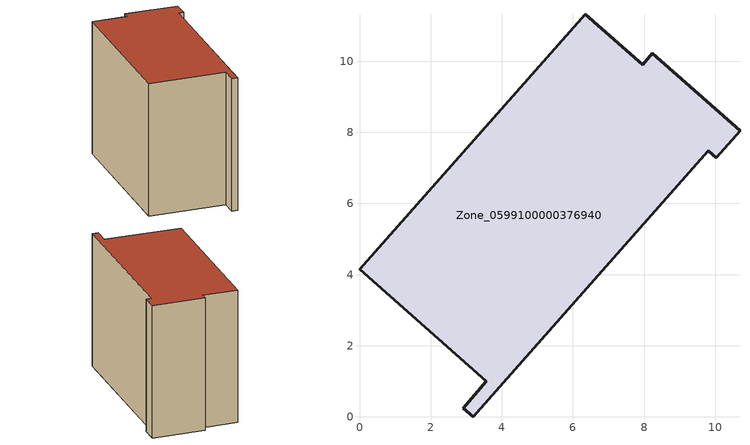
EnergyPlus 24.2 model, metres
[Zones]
Zone_0599100000376940
 floor ground (C_G): 7.96,9.9 8.23,10.22 10.7,8.04 10.03,7.29 9.81,7.49 3.19,0 2.91,0.25 3.57,1 0,4.15 6.34,11.32 z0
 wall outside (C_F): 10.03,7.29 10.7,8.04 8.23,10.22 7.96,9.9 6.34,11.32 0,4.15 3.57,1 2.91,0.25 3.19,0 9.81,7.49 10.03,7.29 z0:8.39
 roof outside (C_R): 3.19,0 9.81,7.49 10.03,7.29 10.7,8.04 8.23,10.22 7.96,9.9 6.34,11.32 0,4.15 3.57,1 2.91,0.25 z8.39
[BUILDING]
Pand.0599100000376940: North Axis=0; Terrain=City; Loads Convergence Tolerance Value=0.04; Temperature Convergence Tolerance Value=0.4; Solar Distribution=FullExterior; Maximum Number of Warmup Days=25; Minimum Number of Warmup Days=1
[Site:Location]
Rotterdam.The.Hague.AP_ZH_NLD Design_Conditions: Latitude=51.96; Longitude=4.45; Time Zone=1; Elevation=-4.5
[SITE:GROUNDTEMPERATURE:BUILDINGSURFACE]
18, 18, 18, 18, 18, 18, 18, 18, 18, 18, 18, 18
[MATERIAL] Thermal Absorptance=0.9; Solar Absorptance=0.7; Visible Absorptance=0.7
Name | Roughness | Thickness | Conductivity | Density | Specific Heat
G.TI.1992-2005 | MediumSmooth | 0.15 | 0.06 | 540 | 1210
F.TI.1992-2005 | Rough | 0.3 | 0.12 | 1920 | 840
R.TI.1992-2005 | MediumRough | 0.2 | 0.08 | 1500 | 1000
[CONSTRUCTION]
C_G: G.TI.1992-2005
C_F: F.TI.1992-2005
C_R: R.TI.1992-2005
[ZONE]
Zone_0599100000376940: Type=1; Multiplier=1; Ceiling Height=Autocalculate; Volume=Autocalculate; Floor Area=autocalculate; Part of Total Floor Area=Yes
[ZONEINFILTRATION:DESIGNFLOWRATE]
Infil_Zone_0599100000376940: Zone or ZoneList or Space or SpaceList=Zone_0599100000376940; Schedule=AlwaysOn; Design Flow Rate Calculation Method=Flow/Area; Flow Rate per Floor Area=0.0015; Constant Term Coefficient=1; Temperature Term Coefficient=0; Velocity Term Coefficient=0; Velocity Squared Term Coefficient=0
[HVACTEMPLATE:ZONE:IDEALLOADSAIRSYSTEM]
Zone_0599100000376940: Maximum Heating Supply Air Temperature=50; Minimum Cooling Supply Air Temperature=13; Maximum Heating Supply Air Humidity Ratio=0.0156; Minimum Cooling Supply Air Humidity Ratio=0.0077; Heating Limit=NoLimit; Cooling Limit=NoLimit; Dehumidification Control Type=ConstantSensibleHeatRatio; Cooling Sensible Heat Ratio=0.7; Dehumidification Setpoint=60; Humidification Control Type=None; Humidification Setpoint=30; Outdoor Air Method=None; Outdoor Air Flow Rate per Person=0.00944; Outdoor Air Flow Rate per Zone Floor Area=0; Outdoor Air Flow Rate per Zone=0; Demand Controlled Ventilation Type=None; Outdoor Air Economizer Type=NoEconomizer; Heat Recovery Type=None; Sensible Heat Recovery Effectiveness=0.7; Latent Heat Recovery Effectiveness=0.65
[ZONECONTROL:THERMOSTAT]
ThermostatControl_Zone_0599100000376940: Zone or ZoneList=Zone_0599100000376940; Control Type Schedule=DualSetpointControlType; Control 1=Thermostat_Zone_0599100000376940; Temperature Difference Between Cutout And Setpoint=0
[THERMOSTATSETPOINT:DUALSETPOINT]
Thermostat_Zone_0599100000376940: Heating Setpoint Temperature Schedule=HeatingSetpoint_Zone_0599100000376940; Cooling Setpoint Temperature Schedule=CoolingSetpoint_Zone_0599100000376940
[SCHEDULE:COMPACT]
HeatingSetpoint_Zone_0599100000376940: Through: 12/31, For: AllDays, Until: 24:00, 21
CoolingSetpoint_Zone_0599100000376940: Through: 12/31, For: AllDays, Until: 24:00, 24
DualSetpointControlType: Through: 12/31, For: AllDays, Until: 24:00, 4
AlwaysOn: Through: 12/31, For: AllDays, Until: 24:00, 1
